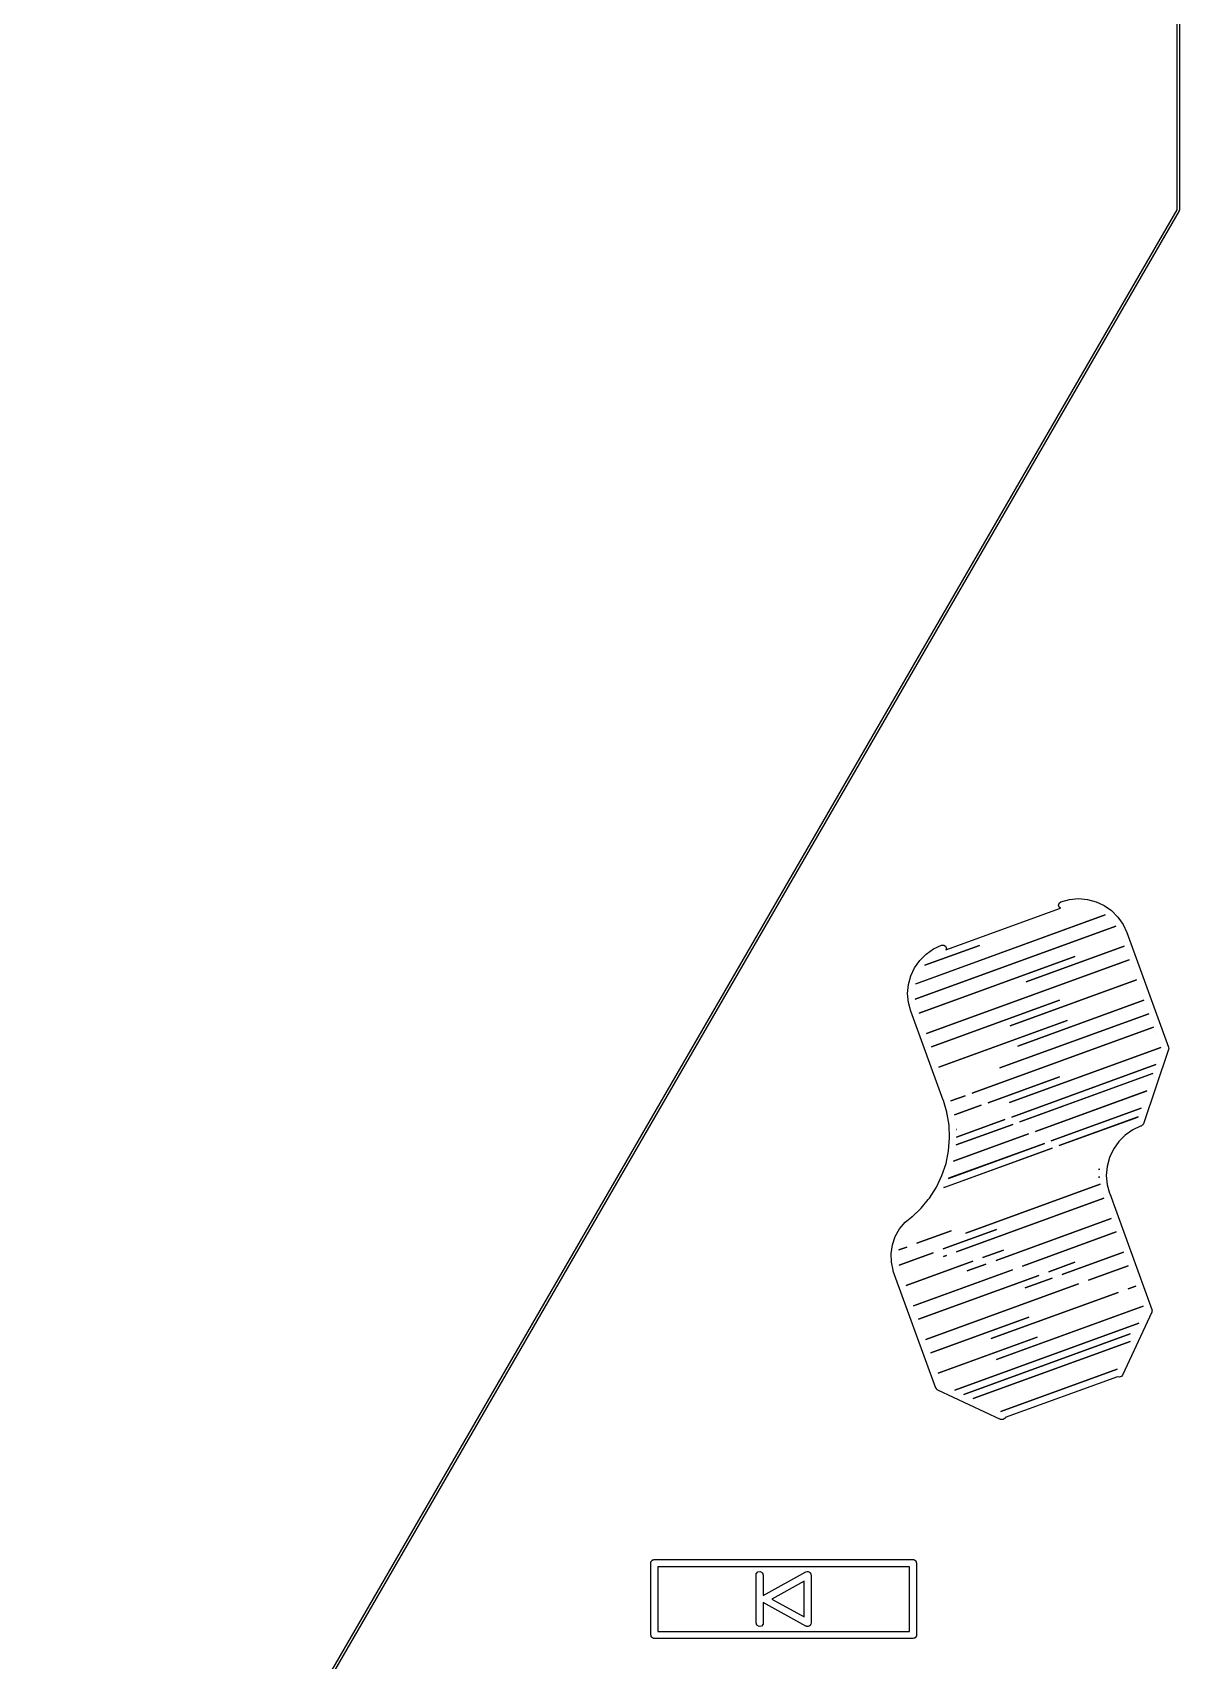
# Model space of a CAD drawing. Extents: x 62 to 223, y -188 to -37.
# Drawn here: x 64.32 to 88.26, y -149.28 to -115.29 of the extents above; entities that cross this region are included whole.
import ezdxf

# ---------------------------------------------------------------- set-up
doc = ezdxf.new("R2010")
doc.units = 0
doc.layers.add('BLACK', color=7, linetype='CONTINUOUS')

msp = doc.modelspace()

# ---------------------------------------------------------------- linework, layer by layer
at = {"layer": 'BLACK', "linetype": 'CONTINUOUS'}
for p, q in [((88.2141, -118.993), (88.2141, -43.2947)), ((88.264, -43.2947), (88.264, -119)), ((64.3177, -160.283), (88.2141, -118.993)), ((88.2607, -119.013), (64.3626, -160.305)), ((88.2615, -119.006), (88.2607, -119.013)), ((88.264, -119), (88.2615, -119.006)), ((83.3882, -134.446), (85.7809, -133.575)), ((85.7376, -133.513), (85.7503, -133.468)), ((85.7534, -133.556), (85.7376, -133.513)), ((85.7503, -133.468), (85.7869, -133.44)), ((85.7809, -133.575), (85.7534, -133.556)), ((85.7869, -133.44), (85.9679, -133.391)), ((85.7869, -133.44), (85.7869, -133.44)), ((85.9679, -133.391), (86.1546, -133.375)), ((86.1546, -133.375), (86.3412, -133.391)), ((86.3412, -133.391), (86.5222, -133.44)), ((86.5222, -133.44), (86.6921, -133.519)), ((86.6921, -133.519), (86.8456, -133.626)), ((82.7613, -135.153), (86.7157, -133.713)), ((86.7118, -133.715), (82.7651, -135.151)), ((86.7145, -133.713), (86.7118, -133.715)), ((86.7157, -133.713), (86.7145, -133.713)), ((86.8456, -133.626), (86.9781, -133.759)), ((86.9781, -133.759), (87.0856, -133.912)), ((87.0856, -133.912), (87.1648, -134.082)), ((82.7465, -135.477), (86.9357, -133.953)), ((86.9357, -133.953), (82.7465, -135.477)), ((86.9357, -133.953), (86.9357, -133.953)), ((87.1648, -134.082), (87.1647, -134.082)), ((87.1647, -134.082), (87.1647, -134.082)), ((87.1647, -134.082), (88.0369, -136.478)), ((82.8294, -135.766), (86.0796, -134.583)), ((86.0796, -134.583), (82.8294, -135.766)), ((82.8409, -134.665), (82.9734, -134.533)), ((82.949, -134.765), (84.0863, -134.351)), ((84.0863, -134.351), (82.949, -134.765)), ((82.9734, -134.533), (83.1269, -134.425)), ((83.1269, -134.425), (83.2967, -134.346)), ((83.2967, -134.346), (83.343, -134.344)), ((83.2967, -134.346), (83.2967, -134.346)), ((83.343, -134.344), (83.3815, -134.37)), ((83.3815, -134.37), (83.3973, -134.414)), ((83.3973, -134.414), (83.3882, -134.446)), ((85.0621, -135.113), (87.1093, -134.368)), ((87.1093, -134.368), (85.0621, -135.113)), ((87.1093, -134.368), (87.1093, -134.368)), ((82.6542, -134.988), (82.7334, -134.819)), ((82.7334, -134.819), (82.8409, -134.665)), ((82.949, -134.765), (82.949, -134.765)), ((82.9833, -136.189), (87.2119, -134.65)), ((87.2119, -134.65), (82.9833, -136.189)), ((87.2119, -134.65), (87.2119, -134.65)), ((82.5894, -135.356), (82.6057, -135.169)), ((82.6057, -135.169), (82.6542, -134.988)), ((82.7615, -135.152), (82.7613, -135.153)), ((82.7651, -135.151), (82.7615, -135.152)), ((84.7269, -136.034), (87.3658, -135.073)), ((87.3658, -135.073), (84.7269, -136.034)), ((87.3658, -135.073), (87.3658, -135.073)), ((82.6057, -135.543), (82.5894, -135.356)), ((82.6542, -135.724), (82.6057, -135.543)), ((82.7465, -135.477), (82.7465, -135.477)), ((83.0859, -136.471), (85.7607, -135.498)), ((85.7607, -135.498), (83.0859, -136.471)), ((84.8912, -136.453), (87.5197, -135.496)), ((87.5197, -135.496), (84.8912, -136.453)), ((87.5197, -135.496), (87.5197, -135.496)), ((83.3297, -137.58), (82.6542, -135.724)), ((82.6542, -135.724), (82.6542, -135.724)), ((82.6542, -135.724), (82.6542, -135.724)), ((82.6542, -135.724), (82.6542, -135.724)), ((82.8294, -135.766), (82.8294, -135.766)), ((83.2398, -136.894), (85.9202, -135.918)), ((85.9202, -135.918), (83.2398, -136.894)), ((84.5142, -136.909), (87.6223, -135.778)), ((87.6223, -135.778), (84.5142, -136.909)), ((87.6223, -135.778), (87.6223, -135.778)), ((82.9833, -136.189), (82.9833, -136.189)), ((83.938, -137.438), (87.7249, -136.06)), ((87.7249, -136.06), (83.938, -137.438)), ((87.7249, -136.06), (87.7249, -136.06)), ((87.7249, -136.06), (87.7249, -136.06)), ((87.7762, -136.201), (87.7762, -136.201)), ((87.7762, -136.201), (87.7762, -136.201)), ((87.7762, -136.201), (87.7762, -136.201)), ((83.0859, -136.471), (83.0859, -136.471)), ((84.7151, -137.634), (87.8788, -136.483)), ((87.8788, -136.483), (84.7151, -137.634)), ((88.0374, -136.528), (87.5103, -138.077)), ((87.8788, -136.483), (87.8788, -136.483)), ((87.8788, -136.483), (87.8788, -136.483)), ((88.0369, -136.478), (88.0414, -136.504)), ((88.0414, -136.504), (88.0371, -136.516)), ((88.0371, -136.516), (88.0374, -136.528)), ((83.2398, -136.894), (83.2398, -136.894)), ((84.7633, -137.936), (87.7726, -136.84)), ((87.7726, -136.84), (84.7633, -137.936)), ((87.7726, -136.84), (87.7726, -136.84)), ((83.3424, -137.176), (83.3424, -137.176)), ((83.3424, -137.176), (83.3427, -137.176)), ((83.3427, -137.176), (83.3424, -137.176)), ((83.3427, -137.176), (83.3427, -137.176)), ((84.2681, -137.637), (85.7619, -137.093)), ((85.7619, -137.093), (84.2681, -137.637)), ((87.7106, -137.023), (84.9284, -138.035)), ((84.9284, -138.035), (87.7038, -137.025)), ((87.7038, -137.025), (87.7101, -137.024)), ((87.7101, -137.024), (87.7106, -137.023)), ((83.3367, -137.589), (83.3297, -137.58)), ((83.3297, -137.58), (83.3297, -137.58)), ((83.4095, -137.834), (83.3367, -137.589)), ((83.492, -137.6), (83.7931, -137.491)), ((83.7931, -137.491), (83.492, -137.6)), ((83.492, -137.6), (83.492, -137.6)), ((83.7931, -137.491), (83.7931, -137.491)), ((83.938, -137.438), (83.938, -137.438)), ((84.2681, -137.637), (84.2681, -137.637)), ((87.5866, -137.387), (85.2585, -138.234)), ((85.2585, -138.234), (87.5715, -137.393)), ((87.5715, -137.393), (87.5856, -137.39)), ((87.5856, -137.39), (87.5866, -137.387)), ((83.4054, -137.857), (83.4095, -137.834)), ((83.417, -137.877), (83.4054, -137.857)), ((83.4545, -138.102), (83.417, -137.877)), ((83.567, -137.892), (84.1232, -137.69)), ((84.1232, -137.69), (83.567, -137.892)), ((83.567, -137.892), (83.567, -137.892)), ((83.6112, -138.355), (84.6184, -137.989)), ((84.6184, -137.989), (83.6119, -138.355)), ((84.1232, -137.69), (84.1232, -137.69)), ((84.6184, -137.989), (84.6184, -137.989)), ((84.7633, -137.936), (84.7633, -137.936)), ((85.5886, -138.434), (87.4626, -137.751)), ((87.4626, -137.751), (85.5886, -138.434)), ((87.4005, -137.934), (85.7536, -138.533)), ((85.7536, -138.533), (87.3965, -137.935)), ((87.3965, -137.935), (87.4003, -137.934)), ((87.4003, -137.934), (87.4005, -137.934)), ((87.4626, -137.751), (87.4626, -137.751)), ((83.4662, -138.371), (83.4545, -138.102)), ((83.5493, -138.857), (85.1136, -138.287)), ((85.1136, -138.287), (83.5493, -138.857)), ((83.6006, -138.519), (84.7835, -138.088)), ((84.7835, -138.088), (83.6006, -138.519)), ((83.6043, -138.197), (83.6044, -138.198)), ((83.6075, -138.197), (83.6043, -138.197)), ((83.6044, -138.198), (83.6075, -138.197)), ((84.7835, -138.088), (84.7835, -138.088)), ((84.9284, -138.035), (84.9284, -138.035)), ((85.1136, -138.287), (85.1136, -138.287)), ((85.2585, -138.234), (85.2585, -138.234)), ((87.1314, -138.311), (86.9953, -138.447)), ((87.289, -138.2), (87.1314, -138.311)), ((87.4496, -138.126), (87.289, -138.2)), ((87.4539, -138.126), (87.4496, -138.126)), ((87.4586, -138.123), (87.4539, -138.126)), ((87.4649, -138.123), (87.4586, -138.123)), ((87.4855, -138.107), (87.4649, -138.123)), ((87.4977, -138.1), (87.4855, -138.107)), ((87.4998, -138.096), (87.4977, -138.1)), ((87.5015, -138.095), (87.4998, -138.096)), ((87.5025, -138.091), (87.5015, -138.095)), ((87.5103, -138.077), (87.5025, -138.091)), ((83.3476, -139.409), (85.6087, -138.586)), ((85.6087, -138.586), (83.3559, -139.406)), ((83.3915, -138.903), (83.4451, -138.639)), ((83.4397, -139.216), (85.4437, -138.486)), ((83.4451, -138.639), (83.4662, -138.371)), ((85.4437, -138.486), (83.4455, -139.214)), ((83.6006, -138.519), (83.6006, -138.519)), ((83.6119, -138.355), (83.6112, -138.355)), ((83.6112, -138.355), (83.6112, -138.355)), ((85.4437, -138.486), (85.4437, -138.486)), ((85.5886, -138.434), (85.5886, -138.434)), ((85.6087, -138.586), (85.6087, -138.586)), ((85.7536, -138.533), (85.7536, -138.533)), ((86.8849, -138.605), (86.8035, -138.779)), ((86.9953, -138.447), (86.8849, -138.605)), ((83.3061, -139.158), (83.3915, -138.903)), ((83.5493, -138.857), (83.5493, -138.857)), ((86.5728, -139.033), (86.5996, -139.023)), ((86.5996, -139.023), (86.5728, -139.033)), ((86.5996, -139.023), (86.5996, -139.023)), ((86.7537, -138.965), (86.7369, -139.157)), ((86.8035, -138.779), (86.7537, -138.965)), ((83.1902, -139.401), (83.3061, -139.158)), ((83.4403, -139.214), (83.4397, -139.216)), ((83.4455, -139.214), (83.4403, -139.214)), ((83.8034, -140.36), (86.6078, -139.34)), ((86.6078, -139.34), (83.8034, -140.36)), ((86.5728, -139.033), (86.5728, -139.033)), ((86.5926, -139.186), (86.5768, -139.191)), ((86.5768, -139.191), (86.5924, -139.189)), ((86.5924, -139.189), (86.5926, -139.186)), ((86.6078, -139.34), (86.6078, -139.34)), ((86.7369, -139.157), (86.7537, -139.348)), ((86.7537, -139.348), (86.8009, -139.525)), ((82.8744, -139.835), (83.021, -139.658)), ((83.021, -139.658), (83.0219, -139.652)), ((83.0219, -139.652), (83.0325, -139.644)), ((83.0325, -139.644), (83.0456, -139.628)), ((83.0456, -139.628), (83.1902, -139.401)), ((83.3484, -139.407), (83.3476, -139.409)), ((83.3559, -139.406), (83.3484, -139.407)), ((83.6095, -140.75), (86.6836, -139.631)), ((86.6836, -139.631), (83.6095, -140.75)), ((86.6836, -139.631), (86.6836, -139.631)), ((86.8009, -139.525), (86.8075, -139.533)), ((86.8075, -139.533), (86.8075, -139.533)), ((86.8075, -139.533), (87.6882, -141.953)), ((82.5406, -140.129), (82.676, -140.018)), ((82.676, -140.018), (82.6765, -140.017)), ((82.6765, -140.017), (82.6774, -140.017)), ((82.6774, -140.017), (82.6827, -140.013)), ((82.6827, -140.013), (82.6896, -140.011)), ((82.6827, -140.013), (82.6827, -140.013)), ((82.6827, -140.013), (82.6827, -140.013)), ((82.6896, -140.011), (82.8744, -139.835)), ((82.3311, -140.429), (82.422, -140.269)), ((82.422, -140.269), (82.5406, -140.129)), ((82.7822, -140.572), (83.4972, -140.312)), ((83.4972, -140.312), (82.7822, -140.572)), ((83.3337, -140.691), (84.4455, -140.286)), ((84.4455, -140.286), (83.3337, -140.691)), ((84.4369, -140.928), (86.8376, -140.054)), ((86.8376, -140.054), (84.4369, -140.928)), ((84.9884, -141.046), (86.9402, -140.336)), ((86.9402, -140.336), (84.9884, -141.046)), ((86.8376, -140.054), (86.8376, -140.054)), ((86.9402, -140.336), (86.9402, -140.336)), ((82.243, -140.784), (82.2707, -140.602)), ((82.2707, -140.602), (82.3311, -140.429)), ((82.4016, -140.711), (82.5701, -140.65)), ((82.5701, -140.65), (82.4016, -140.711)), ((82.4016, -140.711), (82.4016, -140.711)), ((82.5701, -140.65), (82.5701, -140.65)), ((82.7822, -140.572), (82.7822, -140.572)), ((83.3337, -140.691), (83.3337, -140.691)), ((84.1611, -140.869), (84.5916, -140.712)), ((84.5916, -140.712), (84.1611, -140.869)), ((82.2489, -140.967), (82.243, -140.784)), ((82.2854, -141.134), (82.2489, -140.967)), ((82.4111, -141.027), (83.1217, -140.768)), ((83.1217, -140.768), (82.4111, -141.027)), ((82.4111, -141.027), (82.4111, -141.027)), ((82.5576, -141.452), (83.949, -140.946)), ((83.949, -140.946), (82.5576, -141.452)), ((83.1217, -140.768), (83.1217, -140.768)), ((83.3358, -140.85), (83.3975, -140.827)), ((83.3975, -140.827), (83.3358, -140.85)), ((83.3975, -140.827), (83.3975, -140.827)), ((83.6095, -140.75), (83.6095, -140.75)), ((83.8326, -141.148), (84.2248, -141.005)), ((84.2248, -141.005), (83.8326, -141.148)), ((83.949, -140.946), (83.949, -140.946)), ((84.1611, -140.869), (84.1611, -140.869)), ((84.2248, -141.005), (84.2248, -141.005)), ((84.4369, -140.928), (84.4369, -140.928)), ((84.9884, -141.046), (84.9884, -141.046)), ((85.54, -141.165), (86.0825, -140.967)), ((86.0825, -140.967), (85.54, -141.165)), ((85.8158, -141.224), (87.0941, -140.759)), ((87.0941, -140.759), (85.8158, -141.224)), ((86.3674, -141.343), (87.1967, -141.041)), ((87.1967, -141.041), (86.3674, -141.343)), ((87.0941, -140.759), (87.0941, -140.759)), ((87.1967, -141.041), (87.1967, -141.041)), ((82.2884, -141.151), (82.2854, -141.134)), ((83.1777, -143.594), (82.2884, -141.151)), ((82.7115, -141.875), (84.7764, -141.124)), ((84.7764, -141.124), (82.7115, -141.875)), ((82.8141, -142.157), (85.328, -141.242)), ((85.328, -141.242), (82.8141, -142.157)), ((84.7764, -141.124), (84.7764, -141.124)), ((85.0431, -141.505), (85.6037, -141.301)), ((85.6037, -141.301), (85.0431, -141.505)), ((85.328, -141.242), (85.328, -141.242)), ((85.54, -141.165), (85.54, -141.165)), ((85.6037, -141.301), (85.6037, -141.301)), ((85.8158, -141.224), (85.8158, -141.224)), ((86.3674, -141.343), (86.3674, -141.343)), ((82.5576, -141.452), (82.5576, -141.452)), ((82.9681, -142.58), (86.1553, -141.42)), ((86.1553, -141.42), (82.9681, -142.58)), ((84.3319, -142.562), (86.9827, -141.598)), ((86.9827, -141.598), (84.3319, -142.562)), ((86.1553, -141.42), (86.1553, -141.42)), ((86.9827, -141.598), (86.9827, -141.598)), ((87.1947, -141.52), (87.3506, -141.464)), ((87.3506, -141.464), (87.1947, -141.52)), ((87.1947, -141.52), (87.1947, -141.52)), ((87.3506, -141.464), (87.3506, -141.464)), ((82.7115, -141.875), (82.7115, -141.875)), ((84.4416, -143.001), (87.5045, -141.887)), ((87.5045, -141.887), (84.4416, -143.001)), ((87.6857, -142.01), (87.0731, -143.324)), ((87.5045, -141.887), (87.5045, -141.887)), ((87.6871, -141.994), (87.6857, -142.01)), ((87.6927, -141.978), (87.6871, -141.994)), ((87.6882, -141.953), (87.689, -141.957)), ((87.689, -141.957), (87.6902, -141.959)), ((87.6902, -141.959), (87.6899, -141.962)), ((87.6899, -141.962), (87.6927, -141.978)), ((82.8141, -142.157), (82.8141, -142.157)), ((83.0707, -142.862), (85.1179, -142.117)), ((85.1179, -142.117), (83.0707, -142.862)), ((83.5721, -143.637), (87.4135, -142.239)), ((87.4135, -142.239), (83.5721, -143.637)), ((87.4135, -142.239), (87.4135, -142.239)), ((82.9681, -142.58), (82.9681, -142.58)), ((83.2246, -143.285), (85.2938, -142.532)), ((85.2938, -142.532), (83.2246, -143.285)), ((83.7644, -143.727), (87.2367, -142.463)), ((87.2367, -142.463), (83.7644, -143.727)), ((83.9566, -143.816), (87.2342, -142.623)), ((87.2342, -142.623), (83.9566, -143.816)), ((87.2342, -142.623), (87.2342, -142.623)), ((83.0707, -142.862), (83.0707, -142.862)), ((83.2246, -143.285), (83.2246, -143.285)), ((84.5334, -144.085), (86.9652, -143.2)), ((86.9652, -143.2), (84.5334, -144.085)), ((86.9739, -143.357), (84.627, -144.211)), ((86.9652, -143.2), (86.9652, -143.2)), ((87.0116, -143.367), (86.9739, -143.357)), ((87.0581, -143.345), (87.0116, -143.367)), ((87.0731, -143.324), (87.0581, -143.345)), ((83.1882, -143.607), (83.1777, -143.594)), ((83.1951, -143.622), (83.1882, -143.607)), ((83.2085, -143.631), (83.1951, -143.622)), ((83.2107, -143.634), (83.2085, -143.631)), ((83.2126, -143.634), (83.2107, -143.634)), ((83.2165, -143.637), (83.2126, -143.634)), ((84.5302, -144.249), (83.2165, -143.637)), ((83.7644, -143.727), (83.7644, -143.727)), ((84.5334, -144.085), (84.5334, -144.085)), ((84.5813, -144.254), (84.5302, -144.249)), ((84.6233, -144.224), (84.5813, -144.254)), ((84.627, -144.211), (84.6233, -144.224)), ((77.2582, -147.19), (77.2625, -147.185)), ((77.2625, -147.185), (77.2817, -147.182)), ((77.2817, -147.182), (77.3, -147.175)), ((77.3, -147.175), (82.7, -147.175)), ((82.7, -147.175), (82.7097, -147.177)), ((82.7097, -147.177), (82.713, -147.176)), ((82.713, -147.176), (82.7159, -147.178)), ((82.7159, -147.178), (82.7257, -147.18)), ((82.7257, -147.18), (82.7406, -147.192)), ((77.225, -147.25), (77.2267, -147.24)), ((77.225, -148.75), (77.225, -147.25)), ((77.2261, -147.237), (77.2278, -147.234)), ((77.2267, -147.24), (77.2261, -147.237)), ((77.2278, -147.234), (77.2295, -147.224)), ((77.2295, -147.224), (77.242, -147.209)), ((77.242, -147.209), (77.2518, -147.193)), ((77.2518, -147.193), (77.2582, -147.19)), ((77.375, -147.325), (77.375, -148.675)), ((82.625, -147.325), (77.375, -147.325)), ((79.425, -147.5), (79.4295, -147.474)), ((79.425, -148.5), (79.425, -147.5)), ((79.4295, -147.474), (79.4625, -147.435)), ((79.4625, -147.435), (79.513, -147.426)), ((79.513, -147.426), (79.5575, -147.452)), ((79.5575, -147.452), (79.575, -147.5)), ((79.575, -147.928), (80.4636, -147.434)), ((79.575, -147.5), (79.575, -147.928)), ((80.4636, -147.434), (80.4882, -147.426)), ((80.4882, -147.426), (80.5006, -147.428)), ((80.5006, -147.428), (80.513, -147.426)), ((80.513, -147.426), (80.525, -147.433)), ((80.525, -147.433), (80.5386, -147.436)), ((80.5386, -147.436), (80.5465, -147.445)), ((80.5465, -147.445), (80.5575, -147.452)), ((80.5575, -147.452), (80.5622, -147.465)), ((80.5622, -147.465), (80.5709, -147.476)), ((80.5709, -147.476), (80.5707, -147.488)), ((80.5707, -147.488), (80.575, -147.5)), ((80.575, -147.5), (80.575, -148.5)), ((82.625, -148.675), (82.625, -147.325)), ((82.7406, -147.192), (82.7575, -147.202)), ((82.7575, -147.202), (82.7598, -147.208)), ((82.7598, -147.208), (82.765, -147.213)), ((82.765, -147.213), (82.7683, -147.232)), ((82.7683, -147.232), (82.775, -147.25)), ((82.775, -147.25), (82.775, -148.75)), ((80.425, -147.627), (79.7544, -148)), ((80.425, -148.373), (80.425, -147.627)), ((80.4636, -148.566), (79.575, -148.072)), ((79.575, -148.072), (79.575, -148.5)), ((79.7544, -148), (80.425, -148.373)), ((79.4425, -148.548), (79.425, -148.5)), ((79.5705, -148.526), (79.5375, -148.565)), ((79.575, -148.5), (79.5705, -148.526)), ((80.5582, -148.547), (80.5464, -148.554)), ((80.5624, -148.535), (80.5582, -148.547)), ((80.5705, -148.526), (80.5624, -148.535)), ((80.575, -148.5), (80.5705, -148.526)), ((77.2317, -148.768), (77.225, -148.75)), ((77.235, -148.787), (77.2317, -148.768)), ((77.2402, -148.792), (77.235, -148.787)), ((77.2425, -148.798), (77.2402, -148.792)), ((77.2594, -148.808), (77.2425, -148.798)), ((77.2743, -148.82), (77.2594, -148.808)), ((77.2841, -148.822), (77.2743, -148.82)), ((77.287, -148.824), (77.2841, -148.822)), ((77.2903, -148.823), (77.287, -148.824)), ((77.3, -148.825), (77.2903, -148.823)), ((82.7, -148.825), (77.3, -148.825)), ((77.375, -148.675), (82.625, -148.675)), ((79.487, -148.574), (79.4425, -148.548)), ((79.5375, -148.565), (79.487, -148.574)), ((80.476, -148.568), (80.4636, -148.566)), ((80.487, -148.574), (80.476, -148.568)), ((80.5006, -148.571), (80.487, -148.574)), ((80.5142, -148.574), (80.5006, -148.571)), ((80.5251, -148.567), (80.5142, -148.574)), ((80.5375, -148.565), (80.5251, -148.567)), ((80.5464, -148.554), (80.5375, -148.565)), ((82.7183, -148.818), (82.7, -148.825)), ((82.7375, -148.815), (82.7183, -148.818)), ((82.7418, -148.81), (82.7375, -148.815)), ((82.7482, -148.807), (82.7418, -148.81)), ((82.758, -148.791), (82.7482, -148.807)), ((82.7705, -148.776), (82.758, -148.791)), ((82.7722, -148.766), (82.7705, -148.776)), ((82.7739, -148.763), (82.7722, -148.766)), ((82.775, -148.75), (82.7733, -148.76)), ((82.7733, -148.76), (82.7739, -148.763))]:
    msp.add_line(p, q, dxfattribs=at)

doc.saveas('drawing.dxf')
